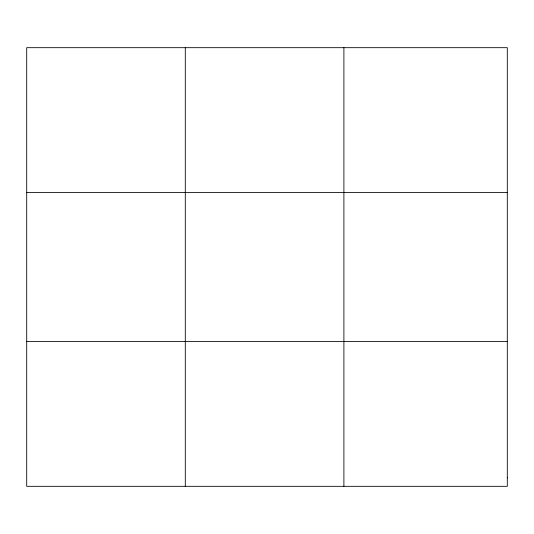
<?xml version="1.0" encoding="UTF-8"?>
<svg xmlns="http://www.w3.org/2000/svg" width="534" height="534" viewBox="0 0 534 534"><rect width="100%" height="100%" fill="white"/><g stroke="black" fill="none" stroke-linecap="round" stroke-linejoin="round"><path stroke-width="0.8" d="M185.298 486.32L185.298 47.68M343.896 486.32L343.896 47.68M26.7 192.434L507.3 192.434M26.7 341.566L507.3 341.566M507.3 477.803L507.3 486.32L26.7 486.32L26.7 47.68L507.3 47.68L507.3 477.803"/></g></svg>
